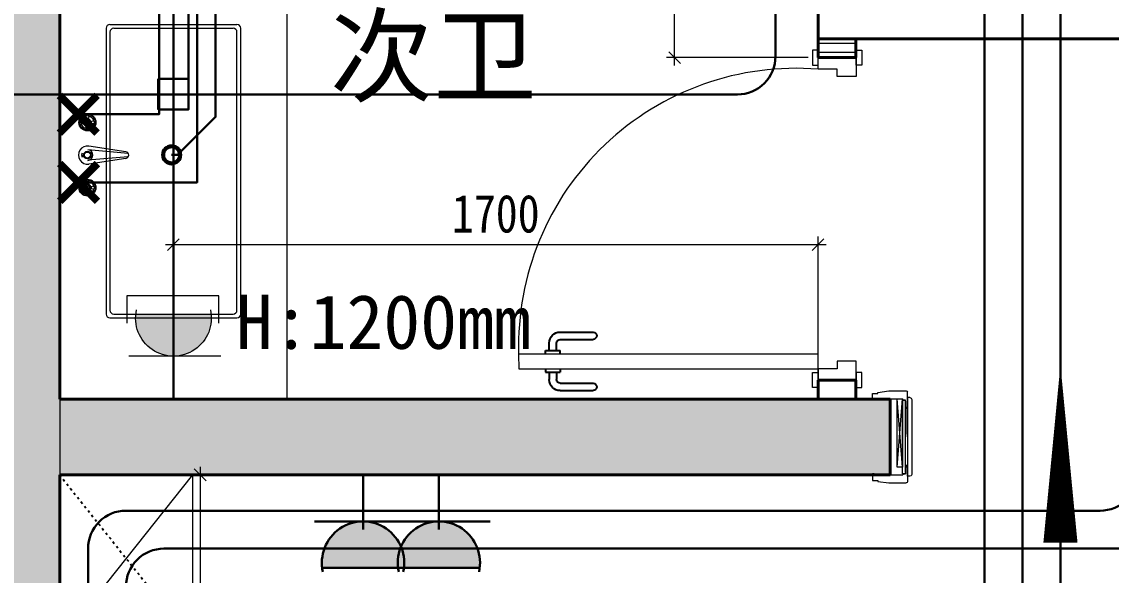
# Model space of a CAD drawing. Header units: millimetres. Extents: x -64529 to 3079702, y -28926 to 77119.
# Drawn here: x -25090 to -22217, y 13697 to 15156 of the extents above; entities that cross this region are included whole.
import ezdxf

# ---------------------------------------------------------------- set-up
doc = ezdxf.new("R2010")
doc.units = ezdxf.units.MM
doc.header["$LTSCALE"] = 10
doc.linetypes.add('ACAD_ISO03W100', pattern=[30, 12, -18])
doc.layers.get('0').update_dxf_attribs({"color": 255})
doc.layers.get('Defpoints').update_dxf_attribs({"color": 255})
for name, color, linetype, lineweight in [('1弱电插座布线图', 6, 'Continuous', 30), ('1弱电插座布置图', 6, 'Continuous', 30), ('1强弱电插座尺寸', 5, 'Continuous', 0), ('1强电插座布线图', 1, 'Continuous', 30), ('1强电插座布置图', 1, 'Continuous', 30), ('1排水布置图', 1, 'Continuous', 30), ('1浅浅', 251, 'Continuous', 20), ('1给水布置图', 4, 'Continuous', 30), ('1给水平面布置图', 4, 'Continuous', 13), ('图框', 255, 'Continuous', 0), ('实创-家具', 1, 'Continuous', 5), ('标注', 250, 'Continuous', 0)]:
    doc.layers.add(name, color=color, linetype=linetype, lineweight=lineweight)
doc.layers.add('A—缺憾分析文字', color=40, linetype='Continuous')
doc.layers.add('家具内线', color=8, linetype='Continuous')
doc.styles.get("Standard").update_dxf_attribs({"font": ''})
doc.styles.add('夏建东', font='', dxfattribs={"width": 0.85})
doc.styles.add('宋体', font='', dxfattribs={"height": 2.5})
doc.styles.get('Standard').set_extended_font_data('SimSun')
doc.styles.get('夏建东').set_extended_font_data('SimSun')
doc.styles.get('宋体').set_extended_font_data('SimSun')
doc.dimstyles.new('g', dxfattribs={"dimtxt": 100, "dimasz": 31, "dimexe": 21, "dimexo": 30, "dimgap": 31, "dimtad": 1, "dimtih": 1, "dimtoh": 1, "dimdec": 0, "dimrnd": 10, "dimdsep": 46, "dimtxsty": '夏建东', "dimblk": 'OBLIQUE', "dimcen": 2.5, "dimdle": 21, "dimclrd": 5, "dimclre": 5, "dimclrt": 5, "dimadec": 0, "dimazin": 0, "dimtfac": 1, "dimtdec": 0, "dimtmove": 2, "dimatfit": 3, "dimldrblk": 'DOT', "dimfxl": 300, "dimlwd": -1, "dimlwe": -1, "dimarcsym": 1})

# ---------------------------------------------------------------- blocks, each defined once
blk = doc.blocks.new('热水')
at = {"layer": '图框', "color": 1, "lineweight": 0, "const_width": 40, "elevation": 5661.9}
for points in [[(228689.2, 195326.7), (228490.4, 195525.6)], [(228689.2, 195525.6), (228490.4, 195326.7)]]:
    blk.add_lwpolyline(points, dxfattribs=at)
blk = doc.blocks.new('冷水')
at = {"layer": '图框', "color": 4, "lineweight": 0, "const_width": 40, "elevation": 5661.9}
for points in [[(228130.8, 195325.4), (228329.7, 195524.3)], [(228329.7, 195325.4), (228130.8, 195524.3)]]:
    blk.add_lwpolyline(points, dxfattribs=at)
blk = doc.blocks.new('fewfwfew')
at = {"layer": '家具内线'}
for p, q in [((708264.2, 17846.2), (708245, 17846.2)), ((708264.2, 17855.9), (708264.2, 17817.3)), ((708273.9, 17855.9), (708264.2, 17855.9)), ((708312.4, 17855.9), (708322, 17855.9)), ((708322, 17855.9), (708322, 17817.3)), ((708322, 17846.2), (708341.3, 17846.2)), ((708216.1, 17817.3), (708216.1, 17730.6)), ((708235.3, 17817.3), (708235.3, 17730.6)), ((708264.2, 17826.9), (708245, 17826.9)), ((708273.9, 17817.3), (708264.2, 17817.3)), ((708312.4, 17817.3), (708322, 17817.3)), ((708322, 17826.9), (708341.3, 17826.9)), ((708351, 17817.3), (708351, 17730.6)), ((708370.2, 17817.3), (708370.2, 17730.6))]:
    blk.add_line(p, q, dxfattribs=at)
for centre, radius, start, end in [((708245, 17817.3), 28.9, 90, 180), ((708341.3, 17817.3), 28.9, 0, 90), ((708245, 17817.3), 9.63, 90, 180), ((708341.3, 17817.3), 9.63, 0, 90), ((708225.7, 17730.6), 9.63, 180, 0), ((708360.6, 17730.6), 9.63, 180, 0)]:
    blk.add_arc(centre, radius, start, end, dxfattribs=at)
blk = doc.blocks.new('20180421.165617')
at = {"layer": '实创-家具', "color": 251}
for p, q in [((12, 132.5, 0), (12, 247, 0)), ((62, 250, 0), (15, 250, 0)), ((92, 246, 0), (62, 250, 0)), ((92, 243, 0), (92, 246, 0)), ((107, 243, 0), (92, 243, 0)), ((107, 225, 0), (107, 243, 0)), ((0, 227, 0), (0, 23, 0)), ((5, 232, 0), (12, 232, 0)), ((12, 232, 0), (12, 203, 0)), ((12, 232, 0), (12, 210, 0)), ((12, 225, 0), (12, 47, 0)), ((12, 210, 0), (13.3, 205, 0)), ((12, 210, 0), (12, 203, 0)), ((12, 203.5, 0), (12, 210, 0)), ((12, 210, 0), (13.3, 205, 0)), ((12, 210, 0), (12, 203, 0)), ((17.5, 127.5, 0), (17.5, 225, 0)), ((24.5, 225, 0), (17.5, 225, 0)), ((17.5, 47, 0), (17.5, 225, 0)), ((17.5, 225, 0), (25, 225, 0)), ((17.5, 225, 0), (25, 225, 0)), ((24.5, 225, 0), (17.5, 225, 0)), ((17.5, 205, 0), (17.5, 225, 0)), ((17.5, 225, 0), (25, 225, 0)), ((17.5, 205, 0), (17.5, 225, 0)), ((17.5, 222, 0), (17.5, 125.5, 0)), ((17.5, 222, 0), (17.5, 125.5, 0)), ((17.5, 222, 0), (17.5, 203, 0)), ((17.5, 222, 0), (17.5, 203, 0)), ((17.5, 203, 0), (17.5, 210, 0)), ((25, 225, 0), (18, 225, 0)), ((102, 228, 0), (24.5, 228, 0)), ((24.5, 225, 0), (24.5, 228, 0)), ((24.5, 225, 0), (24.5, 228, 0)), ((25, 43, 0), (40, 228, 0)), ((40, 43, 0), (25, 228, 0)), ((25, 223, 0), (25, 228, 0)), ((40, 228, 0), (25, 228, 0)), ((25, 228, 0), (25, 43, 0)), ((25, 25, 0), (25, 225, 0)), ((40, 43, 0), (40, 228, 0)), ((59, 22, 0), (59, 228, 0)), ((62, 228, 0), (102, 228, 0)), ((102, 228, 0), (102, 225, 0)), ((102, 225, 0), (107, 225, 0)), ((12, 203, 0), (17.5, 203, 0)), ((17.5, 203, 0), (12, 203, 0)), ((17.5, 203, 0), (12, 203, 0)), ((12, 203, 0), (12, 203, 0)), ((12, 203, 0), (17.5, 203, 0)), ((17.5, 205, 0), (13.3, 205, 0)), ((17.5, 205, 0), (13.3, 205, 0)), ((17.5, 205, 0), (17.5, 203, 0)), ((17.5, 205, 0), (17.5, 203, 0)), ((12, 40, 0), (12, 47, 0)), ((12, 47, 0), (17.5, 47, 0)), ((12, 18, 0), (12, 47, 0)), ((17.5, 47, 0), (12, 47, 0)), ((17.5, 47, 0), (12, 47, 0)), ((12, 47, 0), (12, 47, 0)), ((12, 40, 0), (12, 47, 0)), ((12, 47, 0), (17.5, 47, 0)), ((12, 46.5, 0), (12, 40, 0)), ((12, 40, 0), (13.3, 45, 0)), ((12, 40, 0), (13.3, 45, 0)), ((12, 40, 0), (12, 3, 0)), ((12, 18, 0), (12, 40, 0)), ((17.5, 45, 0), (13.3, 45, 0)), ((17.5, 45, 0), (13.3, 45, 0)), ((17.5, 45, 0), (17.5, 47, 0)), ((17.5, 47, 0), (17.5, 40, 0)), ((17.5, 28, 0), (17.5, 47, 0)), ((17.5, 28, 0), (17.5, 47, 0)), ((17.5, 45, 0), (17.5, 47, 0)), ((17.5, 45, 0), (17.5, 25, 0)), ((17.5, 45, 0), (17.5, 25, 0)), ((25, 43, 0), (40, 43, 0)), ((5, 18, 0), (12, 18, 0)), ((62, 0, 0), (15, 0, 0)), ((17.5, 25, 0), (25, 25, 0)), ((24.5, 25, 0), (17.5, 25, 0)), ((17.5, 25, 0), (25, 25, 0)), ((24.5, 25, 0), (24.5, 22, 0)), ((102, 22, 0), (24.5, 22, 0)), ((92, 4, 0), (62, 0, 0)), ((107, 7, 0), (92, 7, 0)), ((92, 7, 0), (92, 4, 0)), ((102, 22, 0), (102, 25, 0)), ((102, 25, 0), (107, 25, 0)), ((107, 25, 0), (107, 7, 0))]:
    blk.add_line(p, q, dxfattribs=at)
for centre, radius, start, end in [((15, 247, 0), 3, 90, 180), ((5, 227, 0), 5, 90, 180), ((5, 23, 0), 5, 180, 270), ((15, 3, 0), 3, 180, 270)]:
    blk.add_arc(centre, radius, start, end, dxfattribs=at)
blk.add_point((59, 39.9, 0), dxfattribs=at)
blk = doc.blocks.new('20180505.12473001')
at = {"layer": '标注', "linetype": 'ByBlock'}
h = blk.add_hatch(color=1, dxfattribs=at)
edge = h.paths.add_edge_path()
edge.add_ellipse((212.8, 124.7), major_axis=(0, 99.8), ratio=1, start_angle=-6.9343, end_angle=186.9801, ccw=False)
edge.add_line((224.9, 223.7), (224.9, 25.6))
at = {"layer": '标注', "color": 1}
for p, q in [((112.7, 0, 0), (112.7, 242, 0)), ((0, 124.7, 0), (132.1, 124.7, 0))]:
    blk.add_line(p, q, dxfattribs=at)
at = {"layer": '标注', "color": 1, "elevation": 0}
blk.add_lwpolyline([(200, 5.4), (271.6, 5.4), (271.6, 247.6), (200, 247.6)], dxfattribs=at)
at = {"layer": '标注', "color": 1, "extrusion": (0, 0, -1)}
blk.add_ellipse((212.8, 124.7, 0), major_axis=(0, 99.8), ratio=1, start_param=2.918756, end_param=6.505223, dxfattribs=at)
blk = doc.blocks.new('_Oblique')
at = {"color": 0, "linetype": 'ByBlock', "lineweight": -2}
blk.add_line((-0.5, -0.5), (0.5, 0.5), dxfattribs=at)
blk = doc.blocks.new('*D651')
at = {"layer": '1强弱电插座尺寸', "color": 5, "transparency": 16777216}
for p, q in [((-24711, 14568.6), (-22968.8, 14568.6)), ((-24690, 14191.5), (-24690, 14589.6)), ((-22989.8, 14191.5), (-22989.8, 14589.6))]:
    blk.add_line(p, q, dxfattribs=at)
at = {"layer": 'Defpoints', "color": 0, "lineweight": 30, "transparency": 16777216}
for p in [(-22989.8, 14568.6), (-24690, 14161.5), (-22989.8, 14161.5)]:
    blk.add_point(p, dxfattribs=at)
at = {"layer": '1强弱电插座尺寸', "color": 5, "transparency": 16777216, "xscale": 31, "yscale": 31, "zscale": 31, "rotation": 180}
blk.add_blockref('_Oblique', (-24690, 14568.6), dxfattribs=at)
at = {"layer": '1强弱电插座尺寸', "color": 5, "transparency": 16777216, "xscale": 31, "yscale": 31, "zscale": 31}
blk.add_blockref('_Oblique', (-22989.8, 14568.6), dxfattribs=at)
at = {"layer": '1强弱电插座尺寸', "color": 5, "transparency": 16777216, "insert": (-23839.9, 14649.6), "char_height": 100, "attachment_point": 5, "style": '夏建东'}
blk.add_mtext('1700', dxfattribs=at)
blk = doc.blocks.new('_Dot')
at = {"color": 0, "linetype": 'ByBlock', "lineweight": -2}
blk.add_line((-0.5, 0), (-1, 0), dxfattribs=at)
at = {"color": 0, "linetype": 'ByBlock', "const_width": 0.5}
blk.add_lwpolyline([(-0.25, 0, 1), (0.25, 0, 1)], format="xyb", close=True, dxfattribs=at)
blk = doc.blocks.new('*D674')
at = {"layer": '1强弱电插座尺寸', "color": 5, "transparency": 16777216}
for p, q in [((-24619.5, 13982.5), (-24619.5, 13559.2)), ((-24960, 13961.5), (-24598.5, 13961.5)), ((-24619.5, 12973.9), (-24619.5, 13397.2)), ((-24960, 12994.9), (-24598.5, 12994.9))]:
    blk.add_line(p, q, dxfattribs=at)
at = {"layer": 'Defpoints', "color": 0, "lineweight": 30, "transparency": 16777216}
for p in [(-24990, 13961.5), (-24619.5, 13961.5), (-24990, 12994.9)]:
    blk.add_point(p, dxfattribs=at)
at = {"layer": '1强弱电插座尺寸', "color": 5, "transparency": 16777216, "xscale": 31, "yscale": 31, "zscale": 31}
for p, rotation in [((-24619.5, 13961.5), 90), ((-24619.5, 12994.9), 270)]:
    blk.add_blockref('_Oblique', p, dxfattribs=dict(at, rotation=rotation))
at = {"layer": '1强弱电插座尺寸', "color": 5, "transparency": 16777216, "insert": (-24619.5, 13478.2), "char_height": 100, "attachment_point": 5, "style": '夏建东'}
blk.add_mtext('970', dxfattribs=at)
blk = doc.blocks.new('*D682')
at = {"layer": '1强弱电插座尺寸', "color": 5, "transparency": 16777216}
for p, q in [((-23368.4, 15809.5), (-23368.4, 15506)), ((-23019.7, 15788.5), (-23389.4, 15788.5)), ((-23368.4, 15040.5), (-23368.4, 15344)), ((-23016.4, 15061.5), (-23389.4, 15061.5))]:
    blk.add_line(p, q, dxfattribs=at)
at = {"layer": 'Defpoints', "color": 0, "lineweight": 30, "transparency": 16777216}
for p in [(-22989.7, 15788.5), (-23368.4, 15061.5), (-22986.4, 15061.5)]:
    blk.add_point(p, dxfattribs=at)
at = {"layer": '1强弱电插座尺寸', "color": 5, "transparency": 16777216, "xscale": 31, "yscale": 31, "zscale": 31}
for p, rotation in [((-23368.4, 15788.5), 90), ((-23368.4, 15061.5), 270)]:
    blk.add_blockref('_Oblique', p, dxfattribs=dict(at, rotation=rotation))
at = {"layer": '1强弱电插座尺寸', "color": 5, "transparency": 16777216, "insert": (-23368.4, 15425), "char_height": 100, "attachment_point": 5, "style": '夏建东'}
blk.add_mtext('730', dxfattribs=at)
blk = doc.blocks.new('fhrhrthrthr')
at = {"layer": '1强电插座布置图', "linetype": 'ByBlock'}
h = blk.add_hatch(color=1, dxfattribs=at)
edge = h.paths.add_edge_path()
edge.add_ellipse((202250.2, 8955.8), major_axis=(-76.8, -76.8), ratio=1, start_angle=308.0428, end_angle=501.9572, ccw=False)
edge.add_line((202142.4, 8969), (202358, 8969))
at = {"layer": '1强电插座布置图', "color": 1}
for p, q in [((202142.4, 8969), (202358, 8969)), ((202204.9, 8857.1), (202204.9, 8857.1)), ((202250.2, 8724.2), (202250.2, 8868)), ((202114.5, 8846.9), (202377.9, 8846.9))]:
    blk.add_line(p, q, dxfattribs=at)
blk.add_ellipse((202250.2, 8955.8), major_axis=(0, 108.6), ratio=1, start_param=1.348329, end_param=4.934795, dxfattribs=at)

msp = doc.modelspace()

# ---------------------------------------------------------------- hatches: boundary and pattern name
at = {"layer": '1浅浅'}
h = msp.add_hatch(color=251, dxfattribs=at)
h.dxf.hatch_style = 1
h.paths.add_polyline_path([(-25190, 17361.5), (-25190, 11936.5), (-24990, 11936.5), (-24990, 12291.5), (-24990, 17361.5)])
h = msp.add_hatch(color=251, dxfattribs=at)
h.dxf.hatch_style = 1
h.paths.add_polyline_path([(-24990, 13961.5), (-22800, 13961.5), (-22800, 14161.5), (-24990, 14161.5)])

# ---------------------------------------------------------------- linework, layer by layer
at = {"layer": '1弱电插座布线图', "linetype": 'Continuous', "lineweight": 30}
for points in [[(-25672.2, 12511.5), (-25672.2, 12011.2, 0.414214), (-25572.2, 11911.2), (-25015.1, 11911.2, 0.414214), (-24915.1, 12011.2), (-24915.1, 13767.1, -0.414214), (-24815.1, 13867.1), (-22245.9, 13867.1, 0.414214), (-22145.9, 13967.1), (-22145.9, 14348.2, -0.414214), (-22045.9, 14448.2), (-19438.1, 14448.2, -0.414214), (-19338.1, 14348.2), (-19338.1, 14161.5)], [(-25772.2, 12511.5), (-25772.2, 11911.2, 0.414214), (-25672.2, 11811.2), (-24915.1, 11811.2, 0.414214), (-24815.1, 11911.2), (-24815.1, 13667.1, -0.414214), (-24715.1, 13767.1), (-22145.9, 13767.1, 0.414214), (-22045.9, 13867.1), (-22045.9, 14248.2, -0.414214), (-21945.9, 14348.2), (-19586.6, 14348.2)]]:
    msp.add_lwpolyline(points, format="xyb", dxfattribs=at)
at = {"layer": '1强电插座布线图', "color": 2, "linetype": 'Continuous', "lineweight": 30}
msp.add_lwpolyline([(-24650, 14965.2), (-24650, 16696.3)], dxfattribs=at)
for points in [[(-27248, 12511.5), (-27248, 14864.5, -0.414214), (-27148, 14964.5), (-23202.3, 14964.5, 0.414214), (-23102.3, 15064.5), (-23102.3, 16155.2)], [(-24986.1, 15469), (-24790, 15469, -0.414214), (-24690, 15369), (-24690, 14161.5)]]:
    msp.add_lwpolyline(points, format="xyb", dxfattribs=at)
msp.add_lwpolyline([(-24730, 15005.2), (-24650, 15005.2), (-24650, 14925.2), (-24730, 14925.2)], close=True, dxfattribs=at)
at = {"layer": '1排水布置图', "linetype": 'Continuous', "lineweight": 30}
msp.add_lwpolyline([(-24694.8, 14805.1), (-24678.9, 14805.1), (-24578.9, 14905.1), (-24578.9, 15846.5)], dxfattribs=at)
for radius in [25, 20]:
    msp.add_circle((-24694.8, 14805.1), radius, dxfattribs=at)
at = {"layer": '1浅浅', "color": 251, "lineweight": 40}
for p, q in [((-24990, 17361.5), (-24990, 14161.5)), ((-22990, 15211.5), (-22990, 15061.5)), ((-22890, 15111.5), (-22990, 15111.5)), ((-22890, 15111.5), (-21640, 15111.5)), ((-22890, 15111.5), (-22890, 15061.5)), ((-22990, 15061.5), (-22890, 15061.5)), ((-22990, 14211.5), (-22890, 14211.5)), ((-22990, 14211.5), (-22990, 14161.5)), ((-22890, 14211.5), (-22890, 14161.5)), ((-24990, 14161.5), (-22800, 14161.5)), ((-22800, 13961.5), (-22800, 14161.5)), ((-24990, 13961.5), (-22800, 13961.5)), ((-24990, 13961.5), (-24990, 12291.5)), ((-22800, 13961.5), (-22800, 13961.5))]:
    msp.add_line(p, q, dxfattribs=at)
at = {"layer": '1浅浅', "color": 251, "ltscale": 0.05}
for p, q in [((-24390, 14161.5), (-24390, 15361.5)), ((-24857.5, 15149), (-24522.5, 15149)), ((-24867.5, 15139), (-24867.5, 14385.5)), ((-24857.5, 15129), (-24857.5, 14395.5)), ((-24847.5, 15139), (-24532.5, 15139)), ((-24522.5, 14395.5), (-24522.5, 15129)), ((-24512.5, 14385.5), (-24512.5, 15139)), ((-24924.5, 14892.8), (-24927.8, 14892.8)), ((-24924.5, 14888.8), (-24927.8, 14888.8)), ((-24918.8, 14898.5), (-24918.8, 14901.7)), ((-24914.8, 14898.5), (-24914.8, 14901.7)), ((-24909.1, 14892.8), (-24905.9, 14892.8)), ((-24909.1, 14888.8), (-24905.9, 14888.8)), ((-24918.8, 14883.1), (-24918.8, 14879.9)), ((-24914.8, 14883.1), (-24914.8, 14879.9)), ((-24815.5, 14813.4), (-24913.2, 14828.5)), ((-24930.4, 14804.7), (-24930.4, 14810)), ((-24930.4, 14804.7), (-24930.4, 14799.4)), ((-24809.2, 14809.1), (-24915.6, 14818.7)), ((-24809.2, 14800.3), (-24915.6, 14790.8)), ((-24815.5, 14796), (-24913.2, 14781)), ((-24924.5, 14720.7), (-24927.8, 14720.7)), ((-24924.5, 14716.7), (-24927.8, 14716.7)), ((-24918.8, 14726.3), (-24918.8, 14729.6)), ((-24918.8, 14711), (-24918.8, 14707.7)), ((-24914.8, 14726.3), (-24914.8, 14729.6)), ((-24914.8, 14711), (-24914.8, 14707.7)), ((-24909.1, 14720.7), (-24905.9, 14720.7)), ((-24909.1, 14716.7), (-24905.9, 14716.7)), ((-24857.5, 14375.5), (-24522.5, 14375.5)), ((-24847.5, 14385.5), (-24532.5, 14385.5))]:
    msp.add_line(p, q, dxfattribs=at)
at = {"layer": '1浅浅', "color": 251, "lineweight": 0}
for p, q in [((-22890, 15098.4), (-22990, 15098.4)), ((-22890, 15075.3), (-22990, 15075.3))]:
    msp.add_line(p, q, dxfattribs=at)
at = {"layer": '1浅浅', "color": 251, "lineweight": 20}
msp.add_line((-24990, 15061.5), (-24990, 14161.5), dxfattribs=at)
at = {"layer": '1浅浅', "color": 251}
for points in [[(-23004.5, 15041.5), (-22989.5, 15041.5), (-22989.5, 15081.5), (-23004.5, 15081.5)], [(-22939.5, 15011.5), (-22939.5, 15031.5), (-22989.5, 15031.5), (-22989.5, 15061.5), (-22889.8, 15061.5), (-22889.8, 15011.5)], [(-22874.8, 15041.5), (-22889.8, 15041.5), (-22889.8, 15081.5), (-22874.8, 15081.5)], [(-22939.8, 14261.5), (-22939.8, 14241.5), (-22989.8, 14241.5), (-22989.8, 14211.5), (-22889.8, 14211.5), (-22889.8, 14261.5)], [(-23004.8, 14231.5), (-22989.8, 14231.5), (-22989.8, 14191.5), (-23004.8, 14191.5)], [(-22874.8, 14231.5), (-22889.8, 14231.5), (-22889.8, 14191.5), (-22874.8, 14191.5)], [(-24990, 13961.5), (-22800, 13961.5), (-22800, 14161.5), (-24990, 14161.5)], [(-24990, 13961.5), (-24639.9, 13961.5), (-24639.9, 13081.5), (-24990, 13081.5)]]:
    msp.add_lwpolyline(points, close=True, dxfattribs=at)
at = {"layer": '1浅浅', "color": 251, "lineweight": 15}
msp.add_lwpolyline([(-22989.4, 14241.5), (-22989.5, 14280.1), (-23779.7, 14280.1), (-23779.5, 14241.5)], close=True, dxfattribs=at)
at = {"layer": '1浅浅', "color": 251}
msp.add_lwpolyline([(-24639.9, 13961.5), (-24990, 13521.5), (-24639.9, 13081.5)], dxfattribs=at)
at = {"layer": '1浅浅', "color": 251, "ltscale": 0.05}
for radius in [25, 20]:
    msp.add_circle((-24694.8, 14805.1), radius, dxfattribs=at)
for centre, start, end in [((-24857.5, 15139), 90, 180), ((-24522.5, 15139), 0, 90), ((-24847.5, 15129), 90, 180), ((-24532.5, 15129), 0, 90), ((-24847.5, 14395.5), 180, 270), ((-24532.5, 14395.5), 270, 0), ((-24857.5, 14385.5), 180, 270), ((-24522.5, 14385.5), 270, 0)]:
    msp.add_arc(centre, 10, start, end, dxfattribs=at)
at = {"layer": '1浅浅', "color": 251, "lineweight": 9}
msp.add_arc((-23047.7, 14301.2), 732.2, 85.4309, 181.6501, dxfattribs=at)
at = {"layer": '1浅浅', "color": 251, "ltscale": 0.05}
for centre, major_axis, start_param, end_param in [((-24916.8, 14890.8), (-15.8, 15.8), 5.497787, 11.780972), ((-24916.8, 14890.8), (-14.4, 14.4), 5.497787, 11.780972), ((-24931.2, 14890.8), (-2.83, 2.83), 5.497787, 11.780972), ((-24916.8, 14890.8), (-11.9, 11.9), 5.70389, 6.862481), ((-24916.8, 14890.8), (-11.9, 11.9), 0.991501, 2.150092), ((-24916.8, 14890.8), (-6.51, -6.51), 4.147658, 5.27712), ((-24916.8, 14890.8), (-6.51, 6.51), 1.006065, 2.135527), ((-24916.8, 14890.8), (-5.66, 5.66), 5.497787, 11.780972), ((-24916.8, 14890.8), (-3.96, 3.96), 5.497787, 11.780972), ((-24916.8, 14905.2), (-2.83, 2.83), 5.497787, 11.780972), ((-24916.8, 14890.8), (-6.51, -6.51), 2.576862, 3.706324), ((-24916.8, 14890.8), (-6.51, -6.51), 1.006065, 2.135527), ((-24916.8, 14890.8), (-11.9, 11.9), 4.133093, 5.291685), ((-24916.8, 14890.8), (-11.9, -11.9), 0.991501, 2.150092), ((-24902.4, 14890.8), (-2.83, 2.83), 5.497787, 11.780972), ((-24916.8, 14876.4), (-2.83, 2.83), 5.497787, 11.780972), ((-24916.8, 14804.7), (-17, -17), 3.774399, 7.221175), ((-24923.4, 14804.7), (-6.23, -6.23), -1.42827, -0.142527), ((-24916.8, 14804.7), (-7.07, 7.07), 5.497787, 11.780972), ((-24916.8, 14804.7), (-5.66, 5.66), 5.497787, 11.780972), ((-24916.8, 14804.7), (-9.9, 9.9), 2.445679, 5.408302), ((-24816.8, 14804.7), (-6.22, -6.22), 0.93799, 3.774399), ((-24916.8, 14718.7), (-15.8, 15.8), 5.497787, 11.780972), ((-24916.8, 14718.7), (-14.4, 14.4), 5.497787, 11.780972), ((-24931.2, 14718.7), (-2.83, 2.83), 5.497787, 11.780972), ((-24916.8, 14718.7), (-11.9, 11.9), 5.70389, 6.862481), ((-24916.8, 14718.7), (-11.9, -11.9), -0.579296, 0.579296), ((-24916.8, 14718.7), (-6.51, -6.51), 4.147658, 5.27712), ((-24916.8, 14718.7), (-6.51, 6.51), 1.006065, 2.135527), ((-24916.8, 14718.7), (-5.66, 5.66), 5.497787, 11.780972), ((-24916.8, 14718.7), (-3.96, 3.96), 5.497787, 11.780972), ((-24916.8, 14733.1), (-2.83, 2.83), 5.497787, 11.780972), ((-24916.8, 14718.7), (-6.51, 6.51), 4.147658, 5.27712), ((-24916.8, 14718.7), (-6.51, -6.51), 1.006065, 2.135527), ((-24916.8, 14718.7), (-11.9, 11.9), 4.133093, 5.291685), ((-24916.8, 14718.7), (-11.9, -11.9), 0.991501, 2.150092), ((-24902.4, 14718.7), (-2.83, 2.83), 5.497787, 11.780972), ((-24916.8, 14704.3), (-2.83, 2.83), 5.497787, 11.780972)]:
    msp.add_ellipse(centre, major_axis=major_axis, ratio=1, start_param=start_param, end_param=end_param, dxfattribs=at)
at = {"layer": '1给水平面布置图', "linetype": 'Continuous', "lineweight": 30}
for points in [[(-22550.7, 7515.4), (-22550.7, 15486.1), (-27653.4, 15486.1), (-27653.4, 17110.2), (-27473.6, 17110.2), (-27473.6, 17315.1)], [(-24940.9, 14912.2), (-24727.7, 14912.2), (-24727.7, 16209.3), (-24940.3, 16209.3)]]:
    msp.add_lwpolyline(points, dxfattribs=at)
at = {"layer": '1给水平面布置图', "color": 1, "linetype": 'Continuous', "lineweight": 30}
for points in [[(-19668.4, 2598.5), (-19668.4, 3339.5), (-21485.9, 3339.5), (-21485.9, 6490.4), (-17968.2, 6490.4), (-17968.2, 6590.4), (-21485.9, 6590.4), (-21485.9, 7415.4), (-22350.7, 7415.4), (-22350.7, 15686.1), (-27453.4, 15686.1), (-27453.4, 17010.2), (-27553.4, 17010.2), (-27553.4, 15586.1), (-22450.7, 15586.1), (-22450.7, 7415.4), (-28505.7, 7415.4), (-28505.7, 3208.6), (-29825.7, 3208.6), (-29825.7, 3108.6), (-28405.7, 3108.6), (-28405.7, 7315.4)], [(-24940.3, 14732.4), (-24627.7, 14732.4), (-24627.7, 15586.1)]]:
    msp.add_lwpolyline(points, dxfattribs=at)
at = {"layer": '1给水平面布置图', "linetype": 'Continuous', "lineweight": 30}
msp.add_lwpolyline([(-22350.7, 13782.9, 90, 0, 0), (-22350.7, 14252.1, 0, 0, 0)], format="xyseb", dxfattribs=at)
at = {"layer": 'A—缺憾分析文字', "color": 250, "linetype": 'ACAD_ISO03W100', "ltscale": 0.05}
msp.add_lwpolyline([(-24990, 13961.5), (-24639.9, 13521.5), (-24990, 13081.5)], dxfattribs=at)

# ---------------------------------------------------------------- block references
at = {"layer": '1弱电插座布置图', "color": 7, "rotation": 180}
for p in [(178060.2, 22685.8), (178260.2, 22685.8)]:
    msp.add_blockref('fhrhrthrthr', p, dxfattribs=at)
at = {"layer": '1强电插座布置图', "color": 255, "rotation": 90}
msp.add_blockref('20180505.12473001', (-24565.3, 14161.5, 0), dxfattribs=at)
at = {"layer": '1浅浅', "color": 251, "lineweight": 0, "xscale": -1, "rotation": 90}
msp.add_blockref('fewfwfew', (-5852.8, 722554), dxfattribs=at)
at = {"layer": '1浅浅', "color": 251, "xscale": -0.970873783895513, "yscale": 0.970873783895513, "zscale": 0.9708737838970849}
msp.add_blockref('20180421.165617', (-22742.7, 13940.2, 0), dxfattribs=at)
at = {"layer": '1给水布置图', "color": 7, "xscale": 0.5, "yscale": 0.5, "zscale": 0.5, "rotation": 270}
for name in ['冷水', '热水']:
    msp.add_blockref(name, (-122653.4, 129027.3, -2830.9), dxfattribs=at)

# ---------------------------------------------------------------- texts
at = {"layer": '1强弱电插座尺寸', "color": 5, "insert": (-24525.3, 14436.6, 0), "char_height": 142.88, "width": 2002.012, "attachment_point": 1}
msp.add_mtext('H:1200mm', dxfattribs=at)
at = {"layer": '1浅浅', "color": 251, "lineweight": 5, "style": '宋体'}
msp.add_text('次卫', height=200, dxfattribs=at).set_placement((-24277.6, 14965.9))

# ---------------------------------------------------------------- dimensions: what is measured, and where the dimension line sits
at = {"layer": '1强弱电插座尺寸', "color": 5}
for base, p1, p2, picture, middle in [((-23368.4, 15061.5), (-22989.7, 15788.5), (-22986.4, 15061.5), '*D682', (-23368.4, 15425)), ((-24619.5, 13961.5), (-24990, 12994.9), (-24990, 13961.5), '*D674', (-24619.5, 13478.2))]:
    dim = msp.add_linear_dim(base=base, p1=p1, p2=p2, angle=90, dimstyle='g', dxfattribs=at)
    dim.commit()
    dim.dimension.update_dxf_attribs({"geometry": picture, "text_midpoint": middle})
dim = msp.add_linear_dim(base=(-22989.8, 14568.6), p1=(-24690, 14161.5), p2=(-22989.8, 14161.5), dimstyle='g', dxfattribs=at)
dim.commit()
dim.dimension.update_dxf_attribs({"geometry": '*D651', "text_midpoint": (-23839.9, 14649.6)})

doc.saveas('drawing.dxf')
